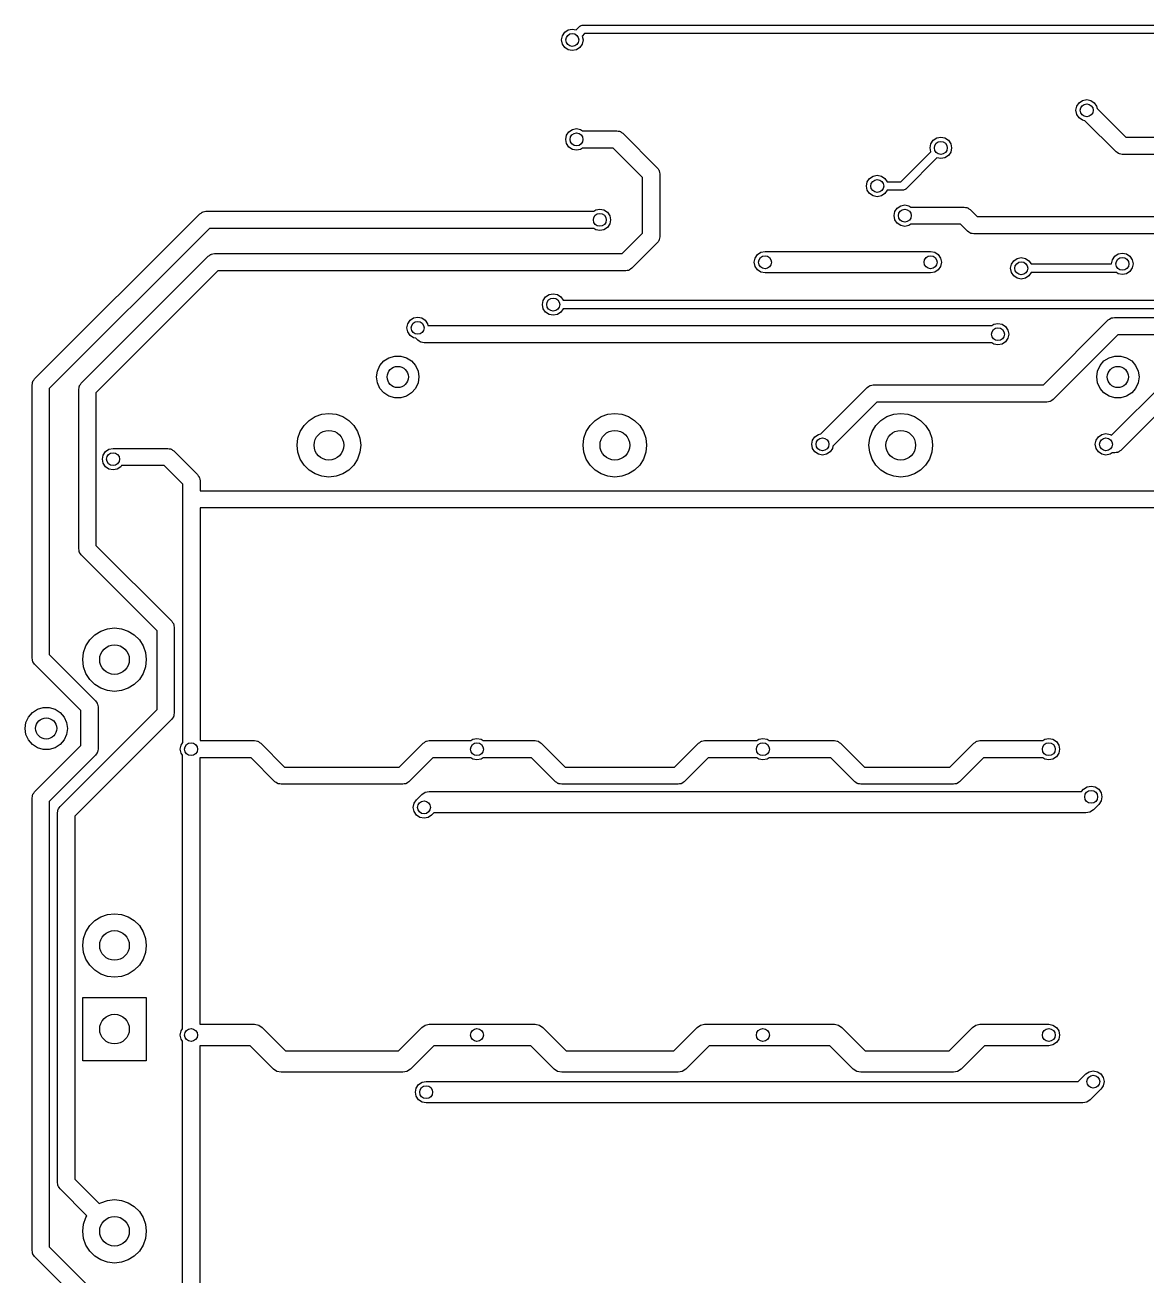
# Model space of a CAD drawing. Extents: x 2.5 to 5.95, y -8.24 to -6.27.
# Drawn here: x 2.496 to 3.539, y -7.429 to -6.266 of the extents above; entities that cross this region are included whole.
import ezdxf

# ---------------------------------------------------------------- set-up
doc = ezdxf.new("R2010")
doc.units = 0
doc.header["$MEASUREMENT"] = 0
doc.layers.add('BLACK', color=7, linetype='CONTINUOUS')

msp = doc.modelspace()

# ---------------------------------------------------------------- linework, layer by layer
at = {"layer": 'BLACK', "linetype": 'CONTINUOUS'}
for p, q in [((3.00828, -6.27086), (3.01167, -6.26747)), ((3.01167, -6.26747), (3.01196, -6.26732)), ((3.01196, -6.26732), (3.01214, -6.26706)), ((3.01214, -6.26706), (3.01304, -6.26677)), ((3.01304, -6.26677), (3.01387, -6.26635)), ((3.01387, -6.26635), (3.01419, -6.2664)), ((3.01419, -6.2664), (3.0145, -6.2663)), ((3.0145, -6.2663), (4.03615, -6.2663)), ((2.99465, -6.28014), (2.99541, -6.27631)), ((2.99541, -6.28397), (2.99465, -6.28014)), ((2.99541, -6.27631), (2.99758, -6.27307)), ((2.99758, -6.27307), (3.00083, -6.2709)), ((3.00083, -6.2709), (3.00465, -6.27014)), ((3.00465, -6.27014), (3.00828, -6.27086)), ((3.01465, -6.28014), (3.01389, -6.28397)), ((3.01615, -6.2743), (3.01393, -6.27652)), ((3.01393, -6.27652), (3.01465, -6.28014)), ((4.03449, -6.2743), (3.01615, -6.2743)), ((2.99758, -6.28721), (2.99541, -6.28397)), ((3.00083, -6.28938), (2.99758, -6.28721)), ((3.00465, -6.29014), (3.00083, -6.28938)), ((3.00848, -6.28938), (3.00465, -6.29014)), ((3.01172, -6.28721), (3.00848, -6.28938)), ((3.01389, -6.28397), (3.01172, -6.28721)), ((3.47357, -6.34178), (3.47574, -6.33854)), ((3.47574, -6.33854), (3.47898, -6.33637)), ((3.47898, -6.33637), (3.48281, -6.33561)), ((3.48281, -6.33561), (3.48664, -6.33637)), ((3.48664, -6.33637), (3.48988, -6.33854)), ((3.48988, -6.33854), (3.49205, -6.34178)), ((3.47281, -6.34561), (3.47357, -6.34178)), ((3.47357, -6.34944), (3.47281, -6.34561)), ((3.47574, -6.35268), (3.47357, -6.34944)), ((3.49205, -6.34178), (3.49248, -6.34397)), ((3.49248, -6.34397), (3.51908, -6.37057)), ((3.47898, -6.35485), (3.47574, -6.35268)), ((3.48117, -6.35528), (3.47898, -6.35485)), ((3.51011, -6.38422), (3.48117, -6.35528)), ((2.99859, -6.37266), (2.99935, -6.36883)), ((2.99935, -6.37649), (2.99859, -6.37266)), ((2.99935, -6.36883), (3.00152, -6.36559)), ((3.00152, -6.36559), (3.00476, -6.36342)), ((3.00476, -6.36342), (3.00859, -6.36266)), ((3.00859, -6.36266), (3.01242, -6.36342)), ((3.01242, -6.36342), (3.01427, -6.36466)), ((3.01427, -6.36466), (3.04599, -6.36466)), ((3.04599, -6.36466), (3.0473, -6.36496)), ((3.0473, -6.36496), (3.04863, -6.36511)), ((3.04863, -6.36511), (3.04902, -6.36535)), ((3.04902, -6.36535), (3.04946, -6.36545)), ((3.04946, -6.36545), (3.05051, -6.36629)), ((3.05051, -6.36629), (3.05165, -6.367)), ((3.05165, -6.367), (3.08364, -6.39899)), ((3.33793, -6.37671), (3.3401, -6.37346)), ((3.3401, -6.37346), (3.34335, -6.3713)), ((3.34335, -6.3713), (3.34717, -6.37054)), ((3.34717, -6.37054), (3.351, -6.3713)), ((3.351, -6.3713), (3.35424, -6.37346)), ((3.35424, -6.37346), (3.35641, -6.37671)), ((3.51908, -6.37057), (3.65291, -6.37057)), ((3.00152, -6.37973), (2.99935, -6.37649)), ((3.00476, -6.3819), (3.00152, -6.37973)), ((3.00859, -6.38266), (3.00476, -6.3819)), ((3.01242, -6.3819), (3.00859, -6.38266)), ((3.01427, -6.38066), (3.01242, -6.3819)), ((3.04268, -6.38066), (3.01427, -6.38066)), ((3.06998, -6.40796), (3.04268, -6.38066)), ((3.31008, -6.41197), (3.33789, -6.38416)), ((3.33717, -6.38054), (3.33793, -6.37671)), ((3.33789, -6.38416), (3.33717, -6.38054)), ((3.35641, -6.38436), (3.35424, -6.38761)), ((3.35641, -6.37671), (3.35717, -6.38054)), ((3.35717, -6.38054), (3.35641, -6.38436)), ((3.51125, -6.38494), (3.51011, -6.38422)), ((3.5123, -6.38577), (3.51125, -6.38494)), ((3.34355, -6.38981), (3.31457, -6.4188)), ((3.34717, -6.39054), (3.34355, -6.38981)), ((3.351, -6.38977), (3.34717, -6.39054)), ((3.35424, -6.38761), (3.351, -6.38977)), ((3.51274, -6.38588), (3.5123, -6.38577)), ((3.51312, -6.38612), (3.51274, -6.38588)), ((3.51446, -6.38627), (3.51312, -6.38612)), ((3.51577, -6.38657), (3.51446, -6.38627)), ((3.65623, -6.38657), (3.51577, -6.38657)), ((3.06998, -6.4599), (3.06998, -6.40796)), ((3.08364, -6.39899), (3.08435, -6.40013)), ((3.08435, -6.40013), (3.08519, -6.40118)), ((3.08519, -6.40118), (3.08529, -6.40162)), ((3.08529, -6.40162), (3.08553, -6.40201)), ((3.08553, -6.40201), (3.08568, -6.40334)), ((3.08568, -6.40334), (3.08598, -6.40465)), ((3.08598, -6.40465), (3.08598, -6.46321)), ((3.28105, -6.4089), (3.28429, -6.40673)), ((3.28429, -6.40673), (3.28812, -6.40597)), ((3.28812, -6.40597), (3.29194, -6.40673)), ((3.29194, -6.40673), (3.29519, -6.4089)), ((3.27812, -6.41597), (3.27888, -6.41214)), ((3.27888, -6.4198), (3.27812, -6.41597)), ((3.27888, -6.41214), (3.28105, -6.4089)), ((3.28105, -6.42304), (3.27888, -6.4198)), ((3.29519, -6.4089), (3.29724, -6.41197)), ((3.29724, -6.41997), (3.29519, -6.42304)), ((3.29724, -6.41197), (3.31008, -6.41197)), ((3.31174, -6.41997), (3.29724, -6.41997)), ((3.31205, -6.41987), (3.31174, -6.41997)), ((3.31237, -6.41992), (3.31205, -6.41987)), ((3.3132, -6.41949), (3.31237, -6.41992)), ((3.31409, -6.4192), (3.3132, -6.41949)), ((3.31428, -6.41894), (3.31409, -6.4192)), ((3.31457, -6.4188), (3.31428, -6.41894)), ((3.28429, -6.42521), (3.28105, -6.42304)), ((3.28812, -6.42597), (3.28429, -6.42521)), ((3.29194, -6.42521), (3.28812, -6.42597)), ((3.29519, -6.42304), (3.29194, -6.42521)), ((2.5049, -6.59535), (2.65845, -6.44181)), ((2.65845, -6.44181), (2.65958, -6.44109)), ((2.65958, -6.44109), (2.66063, -6.44026)), ((2.66063, -6.44026), (2.66107, -6.44016)), ((2.66107, -6.44016), (2.66146, -6.43991)), ((2.66146, -6.43991), (2.66279, -6.43976)), ((2.66279, -6.43976), (2.6641, -6.43946)), ((2.6641, -6.43946), (3.02456, -6.43946)), ((3.02456, -6.43946), (3.02642, -6.43823)), ((3.02642, -6.43823), (3.03024, -6.43746)), ((3.03024, -6.43746), (3.03407, -6.43823)), ((3.03407, -6.43823), (3.03732, -6.44039)), ((3.03732, -6.44039), (3.03948, -6.44364)), ((3.30371, -6.44353), (3.30447, -6.4397)), ((3.30447, -6.4397), (3.30664, -6.43646)), ((3.30664, -6.43646), (3.30988, -6.43429)), ((3.30988, -6.43429), (3.31371, -6.43353)), ((3.31371, -6.43353), (3.31754, -6.43429)), ((3.31754, -6.43429), (3.31939, -6.43553)), ((3.31939, -6.43553), (3.36883, -6.43553)), ((3.36883, -6.43553), (3.37014, -6.43583)), ((3.37014, -6.43583), (3.37147, -6.43598)), ((3.37147, -6.43598), (3.37185, -6.43622)), ((3.37185, -6.43622), (3.3723, -6.43632)), ((3.3723, -6.43632), (3.37335, -6.43716)), ((3.37335, -6.43716), (3.37448, -6.43787)), ((3.37448, -6.43787), (3.38105, -6.44444)), ((3.03732, -6.45454), (3.03407, -6.4567)), ((3.03948, -6.45129), (3.03732, -6.45454)), ((3.03948, -6.44364), (3.04024, -6.44746)), ((3.04024, -6.44746), (3.03948, -6.45129)), ((3.30447, -6.44735), (3.30371, -6.44353)), ((3.30664, -6.4506), (3.30447, -6.44735)), ((3.30988, -6.45277), (3.30664, -6.4506)), ((3.31371, -6.45353), (3.30988, -6.45277)), ((3.31754, -6.45277), (3.31371, -6.45353)), ((3.31939, -6.45153), (3.31754, -6.45277)), ((3.36551, -6.45153), (3.31939, -6.45153)), ((3.37208, -6.45809), (3.36551, -6.45153)), ((3.38105, -6.44444), (3.65803, -6.44444)), ((2.66742, -6.45546), (2.51856, -6.60432)), ((3.02456, -6.45546), (2.66742, -6.45546)), ((3.02642, -6.4567), (3.02456, -6.45546)), ((3.03024, -6.45746), (3.02642, -6.4567)), ((3.03407, -6.4567), (3.03024, -6.45746)), ((3.05104, -6.47883), (3.06998, -6.4599)), ((3.08529, -6.46624), (3.08519, -6.46668)), ((3.08553, -6.46585), (3.08529, -6.46624)), ((3.08568, -6.46452), (3.08553, -6.46585)), ((3.08598, -6.46321), (3.08568, -6.46452)), ((3.37322, -6.45881), (3.37208, -6.45809)), ((3.37427, -6.45965), (3.37322, -6.45881)), ((3.37471, -6.45975), (3.37427, -6.45965)), ((3.37509, -6.45999), (3.37471, -6.45975)), ((3.37643, -6.46014), (3.37509, -6.45999)), ((3.37774, -6.46044), (3.37643, -6.46014)), ((3.66134, -6.46044), (3.37774, -6.46044)), ((3.08364, -6.46887), (3.06002, -6.49249)), ((3.08435, -6.46773), (3.08364, -6.46887)), ((3.08519, -6.46668), (3.08435, -6.46773)), ((3.17672, -6.47976), (3.17996, -6.4776)), ((3.17996, -6.4776), (3.18379, -6.47683)), ((3.18379, -6.47683), (3.33769, -6.47683)), ((3.33769, -6.47683), (3.34152, -6.4776)), ((3.34152, -6.4776), (3.34476, -6.47976)), ((2.54821, -6.59929), (2.66632, -6.48118)), ((2.66632, -6.48118), (2.66746, -6.48046)), ((2.66746, -6.48046), (2.66851, -6.47963)), ((2.66851, -6.47963), (2.66895, -6.47953)), ((2.66895, -6.47953), (2.66933, -6.47928)), ((2.66933, -6.47928), (2.67067, -6.47913)), ((2.67067, -6.47913), (2.67198, -6.47883)), ((2.67198, -6.47883), (3.05104, -6.47883)), ((3.17379, -6.48683), (3.17455, -6.48301)), ((3.17455, -6.49066), (3.17379, -6.48683)), ((3.17455, -6.48301), (3.17672, -6.47976)), ((3.34476, -6.47976), (3.34693, -6.48301)), ((3.34693, -6.48301), (3.34769, -6.48683)), ((3.34769, -6.48683), (3.34693, -6.49066)), ((3.41198, -6.49246), (3.41274, -6.48863)), ((3.41274, -6.48863), (3.41491, -6.48539)), ((3.41491, -6.48539), (3.41815, -6.48322)), ((3.41815, -6.48322), (3.42198, -6.48246)), ((3.42198, -6.48246), (3.4258, -6.48322)), ((3.4258, -6.48322), (3.42905, -6.48539)), ((3.42905, -6.48539), (3.4311, -6.48846)), ((3.4311, -6.48846), (3.50598, -6.48846)), ((3.50596, -6.48836), (3.50672, -6.48453)), ((3.50598, -6.48846), (3.50596, -6.48836)), ((3.50672, -6.48453), (3.50889, -6.48129)), ((3.50889, -6.48129), (3.51214, -6.47912)), ((3.51214, -6.47912), (3.51596, -6.47836)), ((3.51596, -6.47836), (3.51979, -6.47912)), ((3.51979, -6.47912), (3.52303, -6.48129)), ((3.52303, -6.48129), (3.5252, -6.48453)), ((3.5252, -6.48453), (3.52596, -6.48836)), ((3.52596, -6.48836), (3.5252, -6.49219)), ((2.67529, -6.49483), (2.56187, -6.60826)), ((3.05436, -6.49483), (2.67529, -6.49483)), ((3.05567, -6.49454), (3.05436, -6.49483)), ((3.057, -6.49439), (3.05567, -6.49454)), ((3.05739, -6.49414), (3.057, -6.49439)), ((3.05783, -6.49404), (3.05739, -6.49414)), ((3.05888, -6.49321), (3.05783, -6.49404)), ((3.06002, -6.49249), (3.05888, -6.49321)), ((3.17672, -6.49391), (3.17455, -6.49066)), ((3.17996, -6.49607), (3.17672, -6.49391)), ((3.18379, -6.49683), (3.17996, -6.49607)), ((3.33769, -6.49683), (3.18379, -6.49683)), ((3.34152, -6.49607), (3.33769, -6.49683)), ((3.34476, -6.49391), (3.34152, -6.49607)), ((3.34693, -6.49066), (3.34476, -6.49391)), ((3.41274, -6.49628), (3.41198, -6.49246)), ((3.41491, -6.49953), (3.41274, -6.49628)), ((3.41815, -6.5017), (3.41491, -6.49953)), ((3.42905, -6.49953), (3.4258, -6.5017)), ((3.4311, -6.49646), (3.42905, -6.49953)), ((3.51043, -6.49646), (3.4311, -6.49646)), ((3.51214, -6.4976), (3.51043, -6.49646)), ((3.51596, -6.49836), (3.51214, -6.4976)), ((3.51979, -6.4976), (3.51596, -6.49836)), ((3.52303, -6.49543), (3.51979, -6.4976)), ((3.5252, -6.49219), (3.52303, -6.49543)), ((3.42198, -6.50246), (3.41815, -6.5017)), ((3.4258, -6.5017), (3.42198, -6.50246)), ((2.97694, -6.5262), (2.9777, -6.52238)), ((2.9777, -6.52238), (2.97987, -6.51913)), ((2.97987, -6.51913), (2.98311, -6.51697)), ((2.98311, -6.51697), (2.98694, -6.5162)), ((2.98694, -6.5162), (2.99076, -6.51697)), ((2.99076, -6.51697), (2.99401, -6.51913)), ((2.99401, -6.51913), (2.99606, -6.5222)), ((2.99606, -6.5222), (3.62529, -6.5222)), ((2.9777, -6.53003), (2.97694, -6.5262)), ((2.97987, -6.53328), (2.9777, -6.53003)), ((2.98311, -6.53544), (2.97987, -6.53328)), ((2.98694, -6.5362), (2.98311, -6.53544)), ((2.99076, -6.53544), (2.98694, -6.5362)), ((2.99401, -6.53328), (2.99076, -6.53544)), ((2.99606, -6.5302), (2.99401, -6.53328)), ((3.62695, -6.5302), (2.99606, -6.5302)), ((2.85095, -6.54786), (2.85171, -6.54403)), ((2.85171, -6.55169), (2.85095, -6.54786)), ((2.85171, -6.54403), (2.85388, -6.54079)), ((2.85388, -6.54079), (2.85713, -6.53862)), ((2.85713, -6.53862), (2.86095, -6.53786)), ((2.86095, -6.53786), (2.86478, -6.53862)), ((2.86478, -6.53862), (2.86802, -6.54079)), ((2.86802, -6.54079), (2.87019, -6.54403)), ((2.87019, -6.54403), (2.87054, -6.54576)), ((2.87054, -6.54576), (3.39464, -6.54576)), ((3.39464, -6.54576), (3.3965, -6.54453)), ((3.3965, -6.54453), (3.40032, -6.54376)), ((3.40032, -6.54376), (3.40415, -6.54453)), ((3.40415, -6.54453), (3.40739, -6.54669)), ((3.40739, -6.54669), (3.40956, -6.54994)), ((3.44253, -6.60088), (3.50288, -6.54053)), ((3.50288, -6.54053), (3.50402, -6.53981)), ((3.50402, -6.53981), (3.50507, -6.53898)), ((3.50507, -6.53898), (3.50551, -6.53888)), ((3.50551, -6.53888), (3.5059, -6.53863)), ((3.5059, -6.53863), (3.50723, -6.53848)), ((3.50723, -6.53848), (3.50854, -6.53819)), ((3.50854, -6.53819), (3.64786, -6.53819)), ((2.85388, -6.55493), (2.85171, -6.55169)), ((2.85713, -6.5571), (2.85388, -6.55493)), ((2.85931, -6.55753), (2.85713, -6.5571)), ((2.8612, -6.55942), (2.85931, -6.55753)), ((2.86234, -6.56013), (2.8612, -6.55942)), ((3.40956, -6.55759), (3.40739, -6.56083)), ((3.40956, -6.54994), (3.41032, -6.55376)), ((3.41032, -6.55376), (3.40956, -6.55759)), ((3.51186, -6.55419), (3.4515, -6.61454)), ((3.64979, -6.55419), (3.51186, -6.55419)), ((2.86339, -6.56097), (2.86234, -6.56013)), ((2.86383, -6.56107), (2.86339, -6.56097)), ((2.86422, -6.56131), (2.86383, -6.56107)), ((2.86555, -6.56147), (2.86422, -6.56131)), ((2.86686, -6.56176), (2.86555, -6.56147)), ((3.39464, -6.56176), (2.86686, -6.56176)), ((3.3965, -6.563), (3.39464, -6.56176)), ((3.40032, -6.56376), (3.3965, -6.563)), ((3.40415, -6.563), (3.40032, -6.56376)), ((3.40739, -6.56083), (3.40415, -6.563)), ((2.82356, -6.58798), (2.82589, -6.58289)), ((2.82589, -6.58289), (2.82956, -6.57865)), ((2.82956, -6.57865), (2.83427, -6.57562)), ((2.83427, -6.57562), (2.83965, -6.57404)), ((2.83965, -6.57404), (2.84525, -6.57404)), ((2.84525, -6.57404), (2.85063, -6.57562)), ((2.85063, -6.57562), (2.85534, -6.57865)), ((2.85534, -6.57865), (2.85901, -6.58289)), ((2.85901, -6.58289), (2.86134, -6.58798)), ((3.49285, -6.58798), (3.49518, -6.58289)), ((3.49518, -6.58289), (3.49885, -6.57865)), ((3.49885, -6.57865), (3.50356, -6.57562)), ((3.50356, -6.57562), (3.50894, -6.57404)), ((3.50894, -6.57404), (3.51454, -6.57404)), ((3.51454, -6.57404), (3.51992, -6.57562)), ((3.51992, -6.57562), (3.52463, -6.57865)), ((3.52463, -6.57865), (3.5283, -6.58289)), ((3.5283, -6.58289), (3.53063, -6.58798)), ((2.82276, -6.59353), (2.82356, -6.58798)), ((2.82356, -6.59907), (2.82276, -6.59353)), ((2.86134, -6.58798), (2.86213, -6.59353)), ((2.86213, -6.59353), (2.86134, -6.59907)), ((3.49206, -6.59353), (3.49285, -6.58798)), ((3.49285, -6.59907), (3.49206, -6.59353)), ((3.53063, -6.58798), (3.53143, -6.59353)), ((3.53143, -6.59353), (3.53063, -6.59907)), ((2.50256, -6.60101), (2.50286, -6.5997)), ((2.50256, -6.85494), (2.50256, -6.60101)), ((2.50286, -6.5997), (2.50301, -6.59837)), ((2.50301, -6.59837), (2.50325, -6.59798)), ((2.50325, -6.59798), (2.50335, -6.59754)), ((2.50335, -6.59754), (2.50419, -6.59649)), ((2.50419, -6.59649), (2.5049, -6.59535)), ((2.51856, -6.60432), (2.51856, -6.85163)), ((2.54587, -6.60494), (2.54616, -6.60364)), ((2.54587, -6.75337), (2.54587, -6.60494)), ((2.54616, -6.60364), (2.54632, -6.6023)), ((2.54632, -6.6023), (2.54656, -6.60192)), ((2.54656, -6.60192), (2.54666, -6.60147)), ((2.54666, -6.60147), (2.5475, -6.60042)), ((2.5475, -6.60042), (2.54821, -6.59929)), ((2.82589, -6.60417), (2.82356, -6.59907)), ((2.82956, -6.6084), (2.82589, -6.60417)), ((2.85901, -6.60417), (2.85534, -6.6084)), ((2.86134, -6.59907), (2.85901, -6.60417)), ((3.23554, -6.64645), (3.27877, -6.60323)), ((3.27877, -6.60323), (3.27991, -6.60251)), ((3.27991, -6.60251), (3.28096, -6.60167)), ((3.28096, -6.60167), (3.2814, -6.60157)), ((3.2814, -6.60157), (3.28178, -6.60133)), ((3.28178, -6.60133), (3.28312, -6.60118)), ((3.28312, -6.60118), (3.28443, -6.60088)), ((3.28443, -6.60088), (3.44253, -6.60088)), ((3.49518, -6.60417), (3.49285, -6.59907)), ((3.49885, -6.6084), (3.49518, -6.60417)), ((3.50587, -6.64778), (3.55436, -6.59929)), ((3.5283, -6.60417), (3.52463, -6.6084)), ((3.53063, -6.59907), (3.5283, -6.60417)), ((2.56187, -6.60826), (2.56187, -6.75006)), ((2.83427, -6.61143), (2.82956, -6.6084)), ((2.83965, -6.61301), (2.83427, -6.61143)), ((2.84525, -6.61301), (2.83965, -6.61301)), ((2.85063, -6.61143), (2.84525, -6.61301)), ((2.85534, -6.6084), (2.85063, -6.61143)), ((3.28774, -6.61688), (3.24686, -6.65777)), ((3.44584, -6.61688), (3.28774, -6.61688)), ((3.44715, -6.61658), (3.44584, -6.61688)), ((3.44849, -6.61643), (3.44715, -6.61658)), ((3.44887, -6.61619), (3.44849, -6.61643)), ((3.44932, -6.61609), (3.44887, -6.61619)), ((3.45036, -6.61525), (3.44932, -6.61609)), ((3.4515, -6.61454), (3.45036, -6.61525)), ((3.50356, -6.61143), (3.49885, -6.6084)), ((3.50894, -6.61301), (3.50356, -6.61143)), ((3.51454, -6.61301), (3.50894, -6.61301)), ((3.56333, -6.61294), (3.51449, -6.66178)), ((3.51992, -6.61143), (3.51454, -6.61301)), ((3.52463, -6.6084), (3.51992, -6.61143)), ((2.76566, -6.63041), (2.7719, -6.62822)), ((2.7719, -6.62822), (2.77847, -6.62748)), ((2.77847, -6.62748), (2.78504, -6.62822)), ((2.78504, -6.62822), (2.79128, -6.63041)), ((3.03141, -6.63041), (3.03765, -6.62822)), ((3.03765, -6.62822), (3.04422, -6.62748)), ((3.04422, -6.62748), (3.05079, -6.62822)), ((3.05079, -6.62822), (3.05703, -6.63041)), ((3.29716, -6.63041), (3.3034, -6.62822)), ((3.3034, -6.62822), (3.30997, -6.62748)), ((3.30997, -6.62748), (3.31654, -6.62822)), ((3.31654, -6.62822), (3.32278, -6.63041)), ((2.75187, -6.6442), (2.75539, -6.6386)), ((2.75539, -6.6386), (2.76006, -6.63393)), ((2.76006, -6.63393), (2.76566, -6.63041)), ((2.79128, -6.63041), (2.79688, -6.63393)), ((2.79688, -6.63393), (2.80156, -6.6386)), ((2.80156, -6.6386), (2.80508, -6.6442)), ((3.01762, -6.6442), (3.02113, -6.6386)), ((3.02113, -6.6386), (3.02581, -6.63393)), ((3.02581, -6.63393), (3.03141, -6.63041)), ((3.05703, -6.63041), (3.06263, -6.63393)), ((3.06263, -6.63393), (3.06731, -6.6386)), ((3.06731, -6.6386), (3.07082, -6.6442)), ((3.28337, -6.6442), (3.28688, -6.6386)), ((3.28688, -6.6386), (3.29156, -6.63393)), ((3.29156, -6.63393), (3.29716, -6.63041)), ((3.32278, -6.63041), (3.32838, -6.63393)), ((3.32838, -6.63393), (3.33305, -6.6386)), ((3.33305, -6.6386), (3.33657, -6.6442)), ((2.74894, -6.65701), (2.74969, -6.65044)), ((2.74969, -6.65044), (2.75187, -6.6442)), ((2.80508, -6.6442), (2.80726, -6.65044)), ((2.80726, -6.65044), (2.808, -6.65701)), ((3.01469, -6.65701), (3.01543, -6.65044)), ((3.01543, -6.65044), (3.01762, -6.6442)), ((3.07082, -6.6442), (3.07301, -6.65044)), ((3.07301, -6.65044), (3.07375, -6.65701)), ((3.22718, -6.65613), (3.22794, -6.6523)), ((3.22794, -6.6523), (3.23011, -6.64905)), ((3.23011, -6.64905), (3.23336, -6.64689)), ((3.23336, -6.64689), (3.23554, -6.64645)), ((3.28044, -6.65701), (3.28118, -6.65044)), ((3.28118, -6.65044), (3.28337, -6.6442)), ((3.33657, -6.6442), (3.33876, -6.65044)), ((3.33876, -6.65044), (3.3395, -6.65701)), ((3.49072, -6.65613), (3.49148, -6.6523)), ((3.49148, -6.6523), (3.49365, -6.64905)), ((3.49365, -6.64905), (3.49689, -6.64689)), ((3.49689, -6.64689), (3.50072, -6.64613)), ((3.50072, -6.64613), (3.50454, -6.64689)), ((3.50454, -6.64689), (3.50587, -6.64778)), ((2.56861, -6.66608), (2.57078, -6.66283)), ((2.57078, -6.66283), (2.57402, -6.66067)), ((2.57402, -6.66067), (2.57785, -6.65991)), ((2.57785, -6.65991), (2.57897, -6.66013)), ((2.57897, -6.66013), (2.57981, -6.65994)), ((2.57981, -6.65994), (2.62867, -6.65994)), ((2.62867, -6.65994), (2.62998, -6.66024)), ((2.62998, -6.66024), (2.63131, -6.66039)), ((2.63131, -6.66039), (2.6317, -6.66063)), ((2.6317, -6.66063), (2.63214, -6.66073)), ((2.63214, -6.66073), (2.63319, -6.66157)), ((2.63319, -6.66157), (2.63433, -6.66228)), ((2.63433, -6.66228), (2.65635, -6.6843)), ((2.74969, -6.66358), (2.74894, -6.65701)), ((2.75187, -6.66982), (2.74969, -6.66358)), ((2.80726, -6.66358), (2.80508, -6.66982)), ((2.808, -6.65701), (2.80726, -6.66358)), ((3.01543, -6.66358), (3.01469, -6.65701)), ((3.01762, -6.66982), (3.01543, -6.66358)), ((3.07301, -6.66358), (3.07082, -6.66982)), ((3.07375, -6.65701), (3.07301, -6.66358)), ((3.22794, -6.65995), (3.22718, -6.65613)), ((3.23011, -6.6632), (3.22794, -6.65995)), ((3.23336, -6.66536), (3.23011, -6.6632)), ((3.24425, -6.6632), (3.24101, -6.66536)), ((3.24642, -6.65995), (3.24425, -6.6632)), ((3.24686, -6.65777), (3.24642, -6.65995)), ((3.28118, -6.66358), (3.28044, -6.65701)), ((3.28337, -6.66982), (3.28118, -6.66358)), ((3.33876, -6.66358), (3.33657, -6.66982)), ((3.3395, -6.65701), (3.33876, -6.66358)), ((3.49148, -6.65995), (3.49072, -6.65613)), ((3.49365, -6.6632), (3.49148, -6.65995)), ((3.49689, -6.66536), (3.49365, -6.6632)), ((3.5064, -6.66413), (3.50454, -6.66536)), ((3.50884, -6.66413), (3.5064, -6.66413)), ((3.51015, -6.66383), (3.50884, -6.66413)), ((3.51148, -6.66368), (3.51015, -6.66383)), ((3.51186, -6.66343), (3.51148, -6.66368)), ((3.51231, -6.66333), (3.51186, -6.66343)), ((3.51336, -6.6625), (3.51231, -6.66333)), ((3.51449, -6.66178), (3.51336, -6.6625)), ((2.56785, -6.66991), (2.56861, -6.66608)), ((2.56861, -6.67373), (2.56785, -6.66991)), ((2.57078, -6.67698), (2.56861, -6.67373)), ((2.58561, -6.67594), (2.58492, -6.67698)), ((2.62536, -6.67594), (2.58561, -6.67594)), ((2.64269, -6.69327), (2.62536, -6.67594)), ((2.75539, -6.67542), (2.75187, -6.66982)), ((2.76006, -6.6801), (2.75539, -6.67542)), ((2.80156, -6.67542), (2.79688, -6.6801)), ((2.80508, -6.66982), (2.80156, -6.67542)), ((3.02113, -6.67542), (3.01762, -6.66982)), ((3.02581, -6.6801), (3.02113, -6.67542)), ((3.06731, -6.67542), (3.06263, -6.6801)), ((3.07082, -6.66982), (3.06731, -6.67542)), ((3.23718, -6.66613), (3.23336, -6.66536)), ((3.24101, -6.66536), (3.23718, -6.66613)), ((3.28688, -6.67542), (3.28337, -6.66982)), ((3.29156, -6.6801), (3.28688, -6.67542)), ((3.33305, -6.67542), (3.32838, -6.6801)), ((3.33657, -6.66982), (3.33305, -6.67542)), ((3.50072, -6.66613), (3.49689, -6.66536)), ((3.50454, -6.66536), (3.50072, -6.66613)), ((2.57402, -6.67914), (2.57078, -6.67698)), ((2.57785, -6.67991), (2.57402, -6.67914)), ((2.58167, -6.67914), (2.57785, -6.67991)), ((2.58492, -6.67698), (2.58167, -6.67914)), ((2.65635, -6.6843), (2.65706, -6.68544)), ((2.65706, -6.68544), (2.6579, -6.68649)), ((2.6579, -6.68649), (2.658, -6.68693)), ((2.658, -6.68693), (2.65824, -6.68731)), ((2.65824, -6.68731), (2.65839, -6.68865)), ((2.76566, -6.68362), (2.76006, -6.6801)), ((2.7719, -6.6858), (2.76566, -6.68362)), ((2.77847, -6.68654), (2.7719, -6.6858)), ((2.78504, -6.6858), (2.77847, -6.68654)), ((2.79128, -6.68362), (2.78504, -6.6858)), ((2.79688, -6.6801), (2.79128, -6.68362)), ((3.03141, -6.68362), (3.02581, -6.6801)), ((3.03765, -6.6858), (3.03141, -6.68362)), ((3.04422, -6.68654), (3.03765, -6.6858)), ((3.05079, -6.6858), (3.04422, -6.68654)), ((3.05703, -6.68362), (3.05079, -6.6858)), ((3.06263, -6.6801), (3.05703, -6.68362)), ((3.29716, -6.68362), (3.29156, -6.6801)), ((3.3034, -6.6858), (3.29716, -6.68362)), ((3.30997, -6.68654), (3.3034, -6.6858)), ((3.31654, -6.6858), (3.30997, -6.68654)), ((3.32278, -6.68362), (3.31654, -6.6858)), ((3.32838, -6.6801), (3.32278, -6.68362)), ((2.64269, -6.93336), (2.64269, -6.69327)), ((2.65839, -6.68865), (2.65869, -6.68996)), ((2.65869, -6.68996), (2.65869, -6.69931)), ((2.65869, -6.69931), (3.75465, -6.69931)), ((3.75134, -6.71531), (2.65869, -6.71531)), ((2.65869, -6.71531), (2.65869, -6.93159)), ((2.54616, -6.75468), (2.54587, -6.75337)), ((2.54632, -6.75601), (2.54616, -6.75468)), ((2.54656, -6.7564), (2.54632, -6.75601)), ((2.54666, -6.75684), (2.54656, -6.7564)), ((2.5475, -6.75789), (2.54666, -6.75684)), ((2.56187, -6.75006), (2.63236, -6.82055)), ((2.54821, -6.75903), (2.5475, -6.75789)), ((2.6187, -6.82952), (2.54821, -6.75903)), ((2.57259, -6.82754), (2.57916, -6.8268)), ((2.57916, -6.8268), (2.58573, -6.82754)), ((2.63236, -6.82055), (2.63307, -6.82168)), ((2.63307, -6.82168), (2.63391, -6.82273)), ((2.63391, -6.82273), (2.63401, -6.82318)), ((2.63401, -6.82318), (2.63425, -6.82356)), ((2.63425, -6.82356), (2.6344, -6.8249)), ((2.6344, -6.8249), (2.6347, -6.8262)), ((2.6347, -6.8262), (2.6347, -6.90613)), ((2.55256, -6.84351), (2.55608, -6.83791)), ((2.55608, -6.83791), (2.56075, -6.83324)), ((2.56075, -6.83324), (2.56635, -6.82972)), ((2.56635, -6.82972), (2.57259, -6.82754)), ((2.58573, -6.82754), (2.59197, -6.82972)), ((2.59197, -6.82972), (2.59757, -6.83324)), ((2.59757, -6.83324), (2.60225, -6.83791)), ((2.60225, -6.83791), (2.60576, -6.84351)), ((2.6187, -6.90281), (2.6187, -6.82952)), ((2.54963, -6.85632), (2.55037, -6.84975)), ((2.55037, -6.84975), (2.55256, -6.84351)), ((2.60576, -6.84351), (2.60795, -6.84975)), ((2.60795, -6.84975), (2.60869, -6.85632)), ((2.50286, -6.85625), (2.50256, -6.85494)), ((2.50301, -6.85759), (2.50286, -6.85625)), ((2.50325, -6.85797), (2.50301, -6.85759)), ((2.50335, -6.85842), (2.50325, -6.85797)), ((2.50419, -6.85947), (2.50335, -6.85842)), ((2.5049, -6.8606), (2.50419, -6.85947)), ((2.54783, -6.90353), (2.5049, -6.8606)), ((2.51856, -6.85163), (2.56149, -6.89456)), ((2.55037, -6.86289), (2.54963, -6.85632)), ((2.60869, -6.85632), (2.60795, -6.86289)), ((2.55256, -6.86913), (2.55037, -6.86289)), ((2.55608, -6.87473), (2.55256, -6.86913)), ((2.60576, -6.86913), (2.60225, -6.87473)), ((2.60795, -6.86289), (2.60576, -6.86913)), ((2.56075, -6.87941), (2.55608, -6.87473)), ((2.56635, -6.88293), (2.56075, -6.87941)), ((2.57259, -6.88511), (2.56635, -6.88293)), ((2.57916, -6.88585), (2.57259, -6.88511)), ((2.58573, -6.88511), (2.57916, -6.88585)), ((2.59197, -6.88293), (2.58573, -6.88511)), ((2.59757, -6.87941), (2.59197, -6.88293)), ((2.60225, -6.87473), (2.59757, -6.87941)), ((2.56149, -6.89456), (2.56221, -6.8957)), ((2.56221, -6.8957), (2.56304, -6.89675)), ((2.56304, -6.89675), (2.56314, -6.89719)), ((2.49912, -6.90966), (2.50279, -6.90542)), ((2.50279, -6.90542), (2.5075, -6.90239)), ((2.5075, -6.90239), (2.51288, -6.90081)), ((2.51288, -6.90081), (2.51848, -6.90081)), ((2.51848, -6.90081), (2.52385, -6.90239)), ((2.52385, -6.90239), (2.52857, -6.90542)), ((2.52852, -6.99299), (2.6187, -6.90281)), ((2.52857, -6.90542), (2.53224, -6.90966)), ((2.54783, -6.93628), (2.54783, -6.90353)), ((2.56314, -6.89719), (2.56339, -6.89758)), ((2.56339, -6.89758), (2.56354, -6.89891)), ((2.56354, -6.89891), (2.56383, -6.90022)), ((2.56383, -6.90022), (2.56383, -6.93959)), ((2.6344, -6.90743), (2.63425, -6.90877)), ((2.6347, -6.90613), (2.6344, -6.90743)), ((2.49599, -6.9203), (2.49679, -6.91475)), ((2.49679, -6.91475), (2.49912, -6.90966)), ((2.53224, -6.90966), (2.53456, -6.91475)), ((2.53456, -6.91475), (2.53536, -6.9203)), ((2.63236, -6.91178), (2.54218, -7.00196)), ((2.63307, -6.91065), (2.63236, -6.91178)), ((2.63391, -6.9096), (2.63307, -6.91065)), ((2.63401, -6.90915), (2.63391, -6.9096)), ((2.63425, -6.90877), (2.63401, -6.90915)), ((2.49679, -6.92585), (2.49599, -6.9203)), ((2.49912, -6.93094), (2.49679, -6.92585)), ((2.50279, -6.93518), (2.49912, -6.93094)), ((2.53224, -6.93094), (2.52857, -6.93518)), ((2.53456, -6.92585), (2.53224, -6.93094)), ((2.53536, -6.9203), (2.53456, -6.92585)), ((2.65869, -6.93159), (2.70938, -6.93159)), ((2.70938, -6.93159), (2.71069, -6.93189)), ((2.87047, -6.93189), (2.87178, -6.93159)), ((2.87178, -6.93159), (2.91039, -6.93159)), ((2.91039, -6.93159), (2.91224, -6.93035)), ((2.91224, -6.93035), (2.91607, -6.92959)), ((2.91607, -6.92959), (2.9199, -6.93035)), ((2.9199, -6.93035), (2.92175, -6.93159)), ((2.92175, -6.93159), (2.9702, -6.93159)), ((2.9702, -6.93159), (2.97151, -6.93189)), ((3.12638, -6.93189), (3.12769, -6.93159)), ((3.12769, -6.93159), (3.17614, -6.93159)), ((3.17614, -6.93159), (3.17799, -6.93035)), ((3.17799, -6.93035), (3.18182, -6.92959)), ((3.18182, -6.92959), (3.18565, -6.93035)), ((3.18565, -6.93035), (3.1875, -6.93159)), ((3.1875, -6.93159), (3.24826, -6.93159)), ((3.24826, -6.93159), (3.24956, -6.93189)), ((3.38228, -6.93189), (3.38359, -6.93159)), ((3.38359, -6.93159), (3.44189, -6.93159)), ((3.44189, -6.93159), (3.44374, -6.93035)), ((3.44374, -6.93035), (3.44757, -6.92959)), ((3.44757, -6.92959), (3.45139, -6.93035)), ((3.45139, -6.93035), (3.45464, -6.93252)), ((2.5075, -6.93821), (2.50279, -6.93518)), ((2.5049, -6.97921), (2.54783, -6.93628)), ((2.51288, -6.93978), (2.5075, -6.93821)), ((2.51848, -6.93978), (2.51288, -6.93978)), ((2.52385, -6.93821), (2.51848, -6.93978)), ((2.52857, -6.93518), (2.52385, -6.93821)), ((2.56304, -6.94306), (2.56221, -6.94411)), ((2.56314, -6.94262), (2.56304, -6.94306)), ((2.56339, -6.94223), (2.56314, -6.94262)), ((2.56354, -6.9409), (2.56339, -6.94223)), ((2.56383, -6.93959), (2.56354, -6.9409)), ((2.64032, -6.93959), (2.64108, -6.93576)), ((2.64108, -6.94342), (2.64032, -6.93959)), ((2.64108, -6.93576), (2.64269, -6.93336)), ((2.64232, -6.94527), (2.64108, -6.94342)), ((2.71069, -6.93189), (2.71202, -6.93204)), ((2.71202, -6.93204), (2.71241, -6.93228)), ((2.71241, -6.93228), (2.71285, -6.93238)), ((2.71285, -6.93238), (2.7139, -6.93322)), ((2.7139, -6.93322), (2.71503, -6.93393)), ((2.71503, -6.93393), (2.7373, -6.9562)), ((2.84386, -6.9562), (2.86612, -6.93393)), ((2.86612, -6.93393), (2.86726, -6.93322)), ((2.86726, -6.93322), (2.86831, -6.93238)), ((2.86831, -6.93238), (2.86875, -6.93228)), ((2.86875, -6.93228), (2.86914, -6.93204)), ((2.86914, -6.93204), (2.87047, -6.93189)), ((2.97151, -6.93189), (2.97285, -6.93204)), ((2.97285, -6.93204), (2.97323, -6.93228)), ((2.97323, -6.93228), (2.97368, -6.93238)), ((2.97368, -6.93238), (2.97473, -6.93322)), ((2.97473, -6.93322), (2.97586, -6.93393)), ((2.97586, -6.93393), (2.99812, -6.9562)), ((3.09977, -6.9562), (3.12203, -6.93393)), ((3.12203, -6.93393), (3.12316, -6.93322)), ((3.12316, -6.93322), (3.12421, -6.93238)), ((3.12421, -6.93238), (3.12466, -6.93228)), ((3.12466, -6.93228), (3.12504, -6.93204)), ((3.12504, -6.93204), (3.12638, -6.93189)), ((3.24956, -6.93189), (3.2509, -6.93204)), ((3.2509, -6.93204), (3.25128, -6.93228)), ((3.25128, -6.93228), (3.25173, -6.93238)), ((3.25173, -6.93238), (3.25278, -6.93322)), ((3.25278, -6.93322), (3.25391, -6.93393)), ((3.25391, -6.93393), (3.27618, -6.9562)), ((3.35567, -6.9562), (3.37793, -6.93393)), ((3.37793, -6.93393), (3.37907, -6.93322)), ((3.37907, -6.93322), (3.38012, -6.93238)), ((3.38012, -6.93238), (3.38056, -6.93228)), ((3.38056, -6.93228), (3.38095, -6.93204)), ((3.38095, -6.93204), (3.38228, -6.93189)), ((3.45464, -6.93252), (3.45681, -6.93576)), ((3.45681, -6.94342), (3.45464, -6.94666)), ((3.45681, -6.93576), (3.45757, -6.93959)), ((3.45757, -6.93959), (3.45681, -6.94342)), ((2.56149, -6.94525), (2.51856, -6.98818)), ((2.56221, -6.94411), (2.56149, -6.94525)), ((2.64232, -7.19966), (2.64232, -6.94527)), ((2.70606, -6.94759), (2.65832, -6.94759)), ((2.65832, -6.94759), (2.65832, -7.19534)), ((2.72833, -6.96985), (2.70606, -6.94759)), ((2.87509, -6.94759), (2.85283, -6.96985)), ((2.91039, -6.94759), (2.87509, -6.94759)), ((2.91224, -6.94883), (2.91039, -6.94759)), ((2.91607, -6.94959), (2.91224, -6.94883)), ((2.9199, -6.94883), (2.91607, -6.94959)), ((2.92175, -6.94759), (2.9199, -6.94883)), ((2.96689, -6.94759), (2.92175, -6.94759)), ((2.98915, -6.96985), (2.96689, -6.94759)), ((3.131, -6.94759), (3.10874, -6.96985)), ((3.17614, -6.94759), (3.131, -6.94759)), ((3.17799, -6.94883), (3.17614, -6.94759)), ((3.18182, -6.94959), (3.17799, -6.94883)), ((3.18565, -6.94883), (3.18182, -6.94959)), ((3.1875, -6.94759), (3.18565, -6.94883)), ((3.24494, -6.94759), (3.1875, -6.94759)), ((3.26721, -6.96985), (3.24494, -6.94759)), ((3.3869, -6.94759), (3.36464, -6.96985)), ((3.44189, -6.94759), (3.3869, -6.94759)), ((3.44374, -6.94883), (3.44189, -6.94759)), ((3.44757, -6.94959), (3.44374, -6.94883)), ((3.45139, -6.94883), (3.44757, -6.94959)), ((3.45464, -6.94666), (3.45139, -6.94883)), ((2.7373, -6.9562), (2.84386, -6.9562)), ((2.99812, -6.9562), (3.09977, -6.9562)), ((3.27618, -6.9562), (3.35567, -6.9562)), ((2.72946, -6.97057), (2.72833, -6.96985)), ((2.73051, -6.9714), (2.72946, -6.97057)), ((2.73096, -6.97151), (2.73051, -6.9714)), ((2.73134, -6.97175), (2.73096, -6.97151)), ((2.73268, -6.9719), (2.73134, -6.97175)), ((2.73398, -6.9722), (2.73268, -6.9719)), ((2.84717, -6.9722), (2.73398, -6.9722)), ((2.84848, -6.9719), (2.84717, -6.9722)), ((2.84982, -6.97175), (2.84848, -6.9719)), ((2.8502, -6.97151), (2.84982, -6.97175)), ((2.85064, -6.9714), (2.8502, -6.97151)), ((2.85169, -6.97057), (2.85064, -6.9714)), ((2.85283, -6.96985), (2.85169, -6.97057)), ((2.99029, -6.97057), (2.98915, -6.96985)), ((2.99134, -6.9714), (2.99029, -6.97057)), ((2.99178, -6.97151), (2.99134, -6.9714)), ((2.99217, -6.97175), (2.99178, -6.97151)), ((2.9935, -6.9719), (2.99217, -6.97175)), ((2.99481, -6.9722), (2.9935, -6.9719)), ((3.10308, -6.9722), (2.99481, -6.9722)), ((3.10439, -6.9719), (3.10308, -6.9722)), ((3.10572, -6.97175), (3.10439, -6.9719)), ((3.10611, -6.97151), (3.10572, -6.97175)), ((3.10655, -6.9714), (3.10611, -6.97151)), ((3.1076, -6.97057), (3.10655, -6.9714)), ((3.10874, -6.96985), (3.1076, -6.97057)), ((3.26834, -6.97057), (3.26721, -6.96985)), ((3.26939, -6.9714), (3.26834, -6.97057)), ((3.26983, -6.97151), (3.26939, -6.9714)), ((3.27022, -6.97175), (3.26983, -6.97151)), ((3.27155, -6.9719), (3.27022, -6.97175)), ((3.27286, -6.9722), (3.27155, -6.9719)), ((3.35898, -6.9722), (3.27286, -6.9722)), ((3.36029, -6.9719), (3.35898, -6.9722)), ((3.36163, -6.97175), (3.36029, -6.9719)), ((3.36201, -6.97151), (3.36163, -6.97175)), ((3.36246, -6.9714), (3.36201, -6.97151)), ((3.3635, -6.97057), (3.36246, -6.9714)), ((3.36464, -6.96985), (3.3635, -6.97057)), ((3.47787, -6.9788), (3.47987, -6.97681)), ((3.47987, -6.97681), (3.48311, -6.97464)), ((3.48311, -6.97464), (3.48694, -6.97388)), ((3.48694, -6.97388), (3.49076, -6.97464)), ((3.49076, -6.97464), (3.49401, -6.97681)), ((3.49401, -6.97681), (3.49618, -6.98006)), ((2.50256, -6.98487), (2.50286, -6.98356)), ((2.50256, -7.40569), (2.50256, -6.98487)), ((2.50286, -6.98356), (2.50301, -6.98222)), ((2.50301, -6.98222), (2.50325, -6.98184)), ((2.50325, -6.98184), (2.50335, -6.9814)), ((2.50335, -6.9814), (2.50419, -6.98035)), ((2.50419, -6.98035), (2.5049, -6.97921)), ((2.51856, -6.98818), (2.51856, -7.40238)), ((2.85686, -6.99372), (2.85762, -6.9899)), ((2.85762, -6.9899), (2.85979, -6.98665)), ((2.85979, -6.98665), (2.86471, -6.98173)), ((2.85979, -6.98665), (2.85979, -6.98665)), ((2.86471, -6.98173), (2.86795, -6.97956)), ((2.86795, -6.97956), (2.87178, -6.9788)), ((2.87178, -6.9788), (3.47787, -6.9788)), ((3.49618, -6.98771), (3.49401, -6.99095)), ((3.49618, -6.98006), (3.49694, -6.98388)), ((3.49694, -6.98388), (3.49618, -6.98771)), ((2.52618, -6.99865), (2.52648, -6.99734)), ((2.52618, -7.34264), (2.52618, -6.99865)), ((2.52648, -6.99734), (2.52663, -6.996)), ((2.52663, -6.996), (2.52687, -6.99562)), ((2.52687, -6.99562), (2.52697, -6.99517)), ((2.52697, -6.99517), (2.52781, -6.99413)), ((2.52781, -6.99413), (2.52852, -6.99299)), ((2.85762, -6.99755), (2.85686, -6.99372)), ((2.85979, -7.0008), (2.85762, -6.99755)), ((2.86303, -7.00296), (2.85979, -7.0008)), ((2.87393, -7.0008), (2.87069, -7.00296)), ((2.87592, -6.9988), (2.87393, -7.0008)), ((2.87393, -7.0008), (2.87393, -7.0008)), ((3.48202, -6.9988), (2.87592, -6.9988)), ((3.48584, -6.99804), (3.48202, -6.9988)), ((3.48909, -6.99587), (3.48584, -6.99804)), ((3.49401, -6.99095), (3.48909, -6.99587)), ((2.54218, -7.00196), (2.54218, -7.33933)), ((2.86686, -7.00372), (2.86303, -7.00296)), ((2.87069, -7.00296), (2.86686, -7.00372)), ((2.56635, -7.09547), (2.57259, -7.09328)), ((2.57259, -7.09328), (2.57916, -7.09254)), ((2.57916, -7.09254), (2.58573, -7.09328)), ((2.58573, -7.09328), (2.59197, -7.09547)), ((2.55256, -7.10926), (2.55608, -7.10366)), ((2.55608, -7.10366), (2.56075, -7.09899)), ((2.56075, -7.09899), (2.56635, -7.09547)), ((2.59197, -7.09547), (2.59757, -7.09899)), ((2.59757, -7.09899), (2.60225, -7.10366)), ((2.60225, -7.10366), (2.60576, -7.10926)), ((2.54963, -7.12207), (2.55037, -7.1155)), ((2.55037, -7.1155), (2.55256, -7.10926)), ((2.60576, -7.10926), (2.60795, -7.1155)), ((2.60795, -7.1155), (2.60869, -7.12207)), ((2.55037, -7.12864), (2.54963, -7.12207)), ((2.55256, -7.13488), (2.55037, -7.12864)), ((2.60795, -7.12864), (2.60576, -7.13488)), ((2.60869, -7.12207), (2.60795, -7.12864)), ((2.55608, -7.14048), (2.55256, -7.13488)), ((2.56075, -7.14516), (2.55608, -7.14048)), ((2.60225, -7.14048), (2.59757, -7.14516)), ((2.60576, -7.13488), (2.60225, -7.14048)), ((2.56635, -7.14867), (2.56075, -7.14516)), ((2.57259, -7.15086), (2.56635, -7.14867)), ((2.57916, -7.1516), (2.57259, -7.15086)), ((2.58573, -7.15086), (2.57916, -7.1516)), ((2.59197, -7.14867), (2.58573, -7.15086)), ((2.59757, -7.14516), (2.59197, -7.14867)), ((2.54963, -7.22935), (2.54963, -7.1703)), ((2.54963, -7.1703), (2.60869, -7.1703)), ((2.60869, -7.1703), (2.60869, -7.22935)), ((2.65832, -7.19534), (2.70938, -7.19534)), ((2.70938, -7.19534), (2.7132, -7.1961)), ((2.7132, -7.1961), (2.71645, -7.19827)), ((2.71645, -7.19827), (2.71645, -7.19827)), ((2.71645, -7.19827), (2.73813, -7.21994)), ((2.84303, -7.21994), (2.86471, -7.19827)), ((2.86471, -7.19827), (2.86795, -7.1961)), ((2.86471, -7.19827), (2.86471, -7.19827)), ((2.86795, -7.1961), (2.87178, -7.19534)), ((2.87178, -7.19534), (2.91607, -7.19534)), ((2.91607, -7.19534), (2.9702, -7.19534)), ((2.9702, -7.19534), (2.97403, -7.1961)), ((2.97403, -7.1961), (2.97728, -7.19827)), ((2.97728, -7.19827), (2.97728, -7.19827)), ((2.97728, -7.19827), (2.99895, -7.21994)), ((3.09894, -7.21994), (3.12061, -7.19827)), ((3.12061, -7.19827), (3.12386, -7.1961)), ((3.12061, -7.19827), (3.12061, -7.19827)), ((3.12386, -7.1961), (3.12769, -7.19534)), ((3.12769, -7.19534), (3.18182, -7.19534)), ((3.18182, -7.19534), (3.24826, -7.19534)), ((3.24826, -7.19534), (3.25208, -7.1961)), ((3.25208, -7.1961), (3.25533, -7.19827)), ((3.25533, -7.19827), (3.25533, -7.19827)), ((3.25533, -7.19827), (3.277, -7.21994)), ((3.35484, -7.21994), (3.37652, -7.19827)), ((3.37652, -7.19827), (3.37976, -7.1961)), ((3.37652, -7.19827), (3.37652, -7.19827)), ((3.37976, -7.1961), (3.38359, -7.19534)), ((3.38359, -7.19534), (3.44757, -7.19534)), ((3.44757, -7.19534), (3.45139, -7.1961)), ((3.45139, -7.1961), (3.45464, -7.19827)), ((3.45464, -7.19827), (3.45681, -7.20151)), ((2.64032, -7.20534), (2.64108, -7.20151)), ((2.64108, -7.20917), (2.64032, -7.20534)), ((2.64108, -7.20151), (2.64232, -7.19966)), ((2.64232, -7.21102), (2.64108, -7.20917)), ((3.45681, -7.20917), (3.45464, -7.21241)), ((3.45681, -7.20151), (3.45757, -7.20534)), ((3.45757, -7.20534), (3.45681, -7.20917)), ((2.64232, -7.46541), (2.64232, -7.21102)), ((2.70524, -7.21534), (2.65832, -7.21534)), ((2.65832, -7.21534), (2.65832, -7.46109)), ((2.72691, -7.23702), (2.70524, -7.21534)), ((2.73813, -7.21994), (2.84303, -7.21994)), ((2.87592, -7.21534), (2.85424, -7.23702)), ((2.91607, -7.21534), (2.87592, -7.21534)), ((2.96606, -7.21534), (2.91607, -7.21534)), ((2.98774, -7.23702), (2.96606, -7.21534)), ((2.99895, -7.21994), (3.09894, -7.21994)), ((3.13183, -7.21534), (3.11015, -7.23702)), ((3.18182, -7.21534), (3.13183, -7.21534)), ((3.24411, -7.21534), (3.18182, -7.21534)), ((3.26579, -7.23702), (3.24411, -7.21534)), ((3.277, -7.21994), (3.35484, -7.21994)), ((3.38773, -7.21534), (3.36606, -7.23702)), ((3.44757, -7.21534), (3.38773, -7.21534)), ((3.45139, -7.21458), (3.44757, -7.21534)), ((3.45464, -7.21241), (3.45139, -7.21458)), ((2.60869, -7.22935), (2.54963, -7.22935)), ((2.73016, -7.23918), (2.72691, -7.23702)), ((2.73398, -7.23994), (2.73016, -7.23918)), ((2.84717, -7.23994), (2.73398, -7.23994)), ((2.851, -7.23918), (2.84717, -7.23994)), ((2.85424, -7.23702), (2.851, -7.23918)), ((2.99098, -7.23918), (2.98774, -7.23702)), ((2.99481, -7.23994), (2.99098, -7.23918)), ((3.10308, -7.23994), (2.99481, -7.23994)), ((3.10691, -7.23918), (3.10308, -7.23994)), ((3.11015, -7.23702), (3.10691, -7.23918)), ((3.26904, -7.23918), (3.26579, -7.23702)), ((3.27286, -7.23994), (3.26904, -7.23918)), ((3.35898, -7.23994), (3.27286, -7.23994)), ((3.36281, -7.23918), (3.35898, -7.23994)), ((3.36606, -7.23702), (3.36281, -7.23918)), ((3.47492, -7.24849), (3.48183, -7.24157)), ((3.48183, -7.24157), (3.48189, -7.24153)), ((3.48189, -7.24153), (3.48508, -7.23941)), ((3.48508, -7.23941), (3.48891, -7.23865)), ((3.48891, -7.23865), (3.49273, -7.23941)), ((3.49273, -7.23941), (3.49598, -7.24157)), ((3.49598, -7.24157), (3.49814, -7.24482)), ((3.49814, -7.24482), (3.49891, -7.24865)), ((2.85883, -7.25849), (2.85959, -7.25466)), ((2.85959, -7.25466), (2.86176, -7.25142)), ((2.86176, -7.25142), (2.865, -7.24925)), ((2.865, -7.24925), (2.86883, -7.24849)), ((2.86883, -7.24849), (3.47492, -7.24849)), ((3.49598, -7.25572), (3.48613, -7.26556)), ((3.49676, -7.25455), (3.49598, -7.25572)), ((3.49814, -7.25247), (3.49676, -7.25455)), ((3.49891, -7.24865), (3.49814, -7.25247)), ((2.85959, -7.26232), (2.85883, -7.25849)), ((2.86176, -7.26556), (2.85959, -7.26232)), ((2.865, -7.26773), (2.86176, -7.26556)), ((2.86883, -7.26849), (2.865, -7.26773)), ((3.47906, -7.26849), (2.86883, -7.26849)), ((3.48289, -7.26773), (3.47906, -7.26849)), ((3.48613, -7.26556), (3.48289, -7.26773)), ((3.48613, -7.26556), (3.48613, -7.26556)), ((2.52648, -7.34395), (2.52618, -7.34264)), ((2.52663, -7.34528), (2.52648, -7.34395)), ((2.52687, -7.34567), (2.52663, -7.34528)), ((2.52697, -7.34611), (2.52687, -7.34567)), ((2.52781, -7.34716), (2.52697, -7.34611)), ((2.52852, -7.3483), (2.52781, -7.34716)), ((2.55359, -7.37336), (2.52852, -7.3483)), ((2.54218, -7.33933), (2.56495, -7.3621)), ((2.56495, -7.3621), (2.56635, -7.36122)), ((2.56635, -7.36122), (2.57259, -7.35903)), ((2.57259, -7.35903), (2.57916, -7.35829)), ((2.57916, -7.35829), (2.58573, -7.35903)), ((2.58573, -7.35903), (2.59197, -7.36122)), ((2.59197, -7.36122), (2.59757, -7.36473)), ((2.55256, -7.37501), (2.55359, -7.37336)), ((2.59757, -7.36473), (2.60225, -7.36941)), ((2.60225, -7.36941), (2.60576, -7.37501)), ((2.54963, -7.38782), (2.55037, -7.38125)), ((2.55037, -7.38125), (2.55256, -7.37501)), ((2.60576, -7.37501), (2.60795, -7.38125)), ((2.60795, -7.38125), (2.60869, -7.38782)), ((2.55037, -7.39439), (2.54963, -7.38782)), ((2.55256, -7.40063), (2.55037, -7.39439)), ((2.60795, -7.39439), (2.60576, -7.40063)), ((2.60869, -7.38782), (2.60795, -7.39439)), ((2.50286, -7.407), (2.50256, -7.40569)), ((2.50301, -7.40833), (2.50286, -7.407)), ((2.50325, -7.40872), (2.50301, -7.40833)), ((2.51856, -7.40238), (2.55755, -7.44137)), ((2.55608, -7.40623), (2.55256, -7.40063)), ((2.56075, -7.4109), (2.55608, -7.40623)), ((2.60225, -7.40623), (2.59757, -7.4109)), ((2.60576, -7.40063), (2.60225, -7.40623)), ((2.50335, -7.40916), (2.50325, -7.40872)), ((2.50419, -7.41021), (2.50335, -7.40916)), ((2.5049, -7.41135), (2.50419, -7.41021)), ((2.5439, -7.45034), (2.5049, -7.41135)), ((2.56635, -7.41442), (2.56075, -7.4109)), ((2.57259, -7.41661), (2.56635, -7.41442)), ((2.57916, -7.41735), (2.57259, -7.41661)), ((2.58573, -7.41661), (2.57916, -7.41735)), ((2.59197, -7.41442), (2.58573, -7.41661)), ((2.59757, -7.4109), (2.59197, -7.41442))]:
    msp.add_line(p, q, dxfattribs=at)
at = {"layer": 'BLACK'}
for centre, radius in [((3.00465, -6.28014), 0.006), ((3.48281, -6.34561), 0.006), ((3.00859, -6.37266), 0.006), ((3.34717, -6.38054), 0.006), ((3.28812, -6.41597), 0.006), ((3.03024, -6.44746), 0.006), ((3.31371, -6.44353), 0.006), ((3.18379, -6.48683), 0.006), ((3.33769, -6.48683), 0.006), ((3.42198, -6.49246), 0.006), ((3.51596, -6.48836), 0.006), ((2.98694, -6.5262), 0.006), ((2.86095, -6.54786), 0.006), ((3.40032, -6.55376), 0.006), ((2.84245, -6.59353), 0.00984), ((3.51174, -6.59353), 0.00984), ((2.77847, -6.65701), 0.01378), ((3.04422, -6.65701), 0.01378), ((3.23718, -6.65613), 0.006), ((3.30997, -6.65701), 0.01378), ((3.50072, -6.65613), 0.006), ((2.57785, -6.66991), 0.006), ((2.57916, -6.85632), 0.01378), ((2.51568, -6.9203), 0.00984), ((2.65032, -6.93959), 0.006), ((2.91607, -6.93959), 0.006), ((3.18182, -6.93959), 0.006), ((3.44757, -6.93959), 0.006), ((3.48694, -6.98388), 0.006), ((2.86686, -6.99372), 0.006), ((2.57916, -7.12207), 0.01378), ((2.57916, -7.19983), 0.01378), ((2.65032, -7.20534), 0.006), ((2.91607, -7.20534), 0.006), ((3.18182, -7.20534), 0.006), ((3.44757, -7.20534), 0.006), ((3.48891, -7.24865), 0.006), ((2.86883, -7.25849), 0.006), ((2.57916, -7.38782), 0.01378)]:
    msp.add_circle(centre, radius, dxfattribs=at)

doc.saveas('drawing.dxf')
